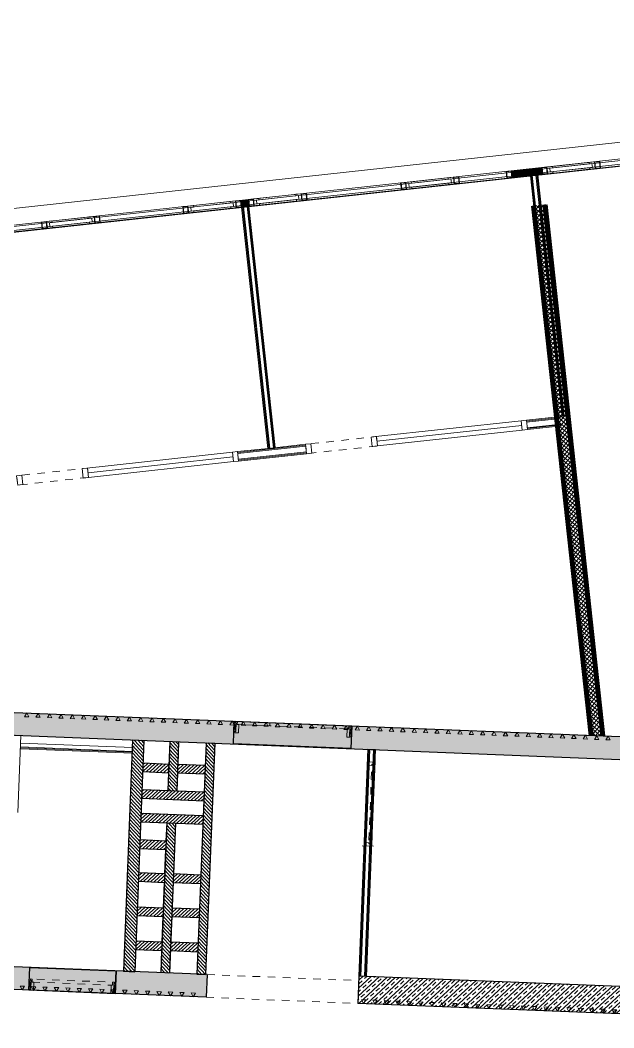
# Model space of a CAD drawing. Header units: metres. Extents: x 66528 to 66676, y 35171 to 35248.
# Drawn here: x 66607.97 to 66615.79, y 35234.44 to 35247.73 of the extents above; entities that cross this region are included whole.
import ezdxf

# ---------------------------------------------------------------- set-up
doc = ezdxf.new("R2010")
doc.units = ezdxf.units.M
doc.header["$LTSCALE"] = 0.00254
for name, pattern in [('Ohne Titel-22', [0.78736, 0.39368, -0.39368]), ('Ohne Titel-26', [0.629921, 0.314961, -0.314961]), ('Ohne Titel-4', [0.905512, 0.590551, -0.314961])]:
    doc.linetypes.add(name, pattern=pattern)
for name, color, linetype, lineweight in [('AUSBAU - Darstellungen - Fassade', 7, 'Continuous', 13), ('AUSBAU - Darstellungen - Trockenbau', 7, 'Continuous', 13), ('AUSBAU - Darstellungen - Wände - Mauerwerk', 7, 'Continuous', 25), ('AUSBAU - Objekte - Türen', 7, 'Continuous', 13), ('ROHBAU - Darstellungen - Decken', 150, 'Continuous', 25), ('ROHBAU - Darstellungen - Sichtbetonklassen', 7, 'Continuous', 5), ('ROHBAU - Darstellungen - Wände', 7, 'Continuous', 25), ('ROHBAU - Darstellungen - Wände - Mauerwerk', 7, 'Continuous', 25)]:
    doc.layers.add(name, color=color, linetype=linetype, lineweight=lineweight)
pattern_1 = [(-47.278454794, (0, 0), (-0.022995402262, -0.023357731938), [])]
pattern_2 = [(222.721545206, (0, 0), (-0.023357731938, 0.022995402262), [])]
pattern_3 = [(42.721545206, (0, 0), (0.023357731938, -0.022995402262), [])]
pattern_4 = [(42.720713887, (0, 0), (0.02335739829, -0.022995741163), [])]
pattern_5 = [(45, (0, 0), (0.0099219, -0.00881944), [])]
pattern_6 = [(-45, (0.035355, -0.035355), (-0.008897, -0.01094674), [])]

# ---------------------------------------------------------------- blocks, each defined once
blk = doc.blocks.new('Tür_100_CW50')
at = {"layer": 'AUSBAU - Objekte - Türen', "lineweight": 18}
for p, q in [((0.555, -0.125), (0.555, 0.025)), ((-0.57, -0.013), (-0.57, 0)), ((-0.57, -0.013), (-0.555, -0.013)), ((-0.57, -0.1), (-0.57, -0.088)), ((-0.57, -0.088), (-0.57, -0.1)), ((-0.555, -0.088), (-0.57, -0.088)), ((0.57, -0.013), (0.555, -0.013)), ((0.555, -0.088), (0.57, -0.088)), ((0.57, -0.013), (0.57, 0)), ((0.57, -0.1), (0.57, -0.088)), ((0.57, -0.088), (0.57, -0.1))]:
    blk.add_line(p, q, dxfattribs=at)
at = {"layer": 'AUSBAU - Objekte - Türen', "lineweight": 18, "flags": 128}
for points in [[(0.555, -0.1), (0.51, -0.1), (0.51, -0.04), (0.525, -0.04), (0.525, 0), (0.555, 0)], [(-0.555, -0.1), (-0.51, -0.1), (-0.51, -0.04), (-0.525, -0.04), (-0.525, 0), (-0.555, 0)]]:
    blk.add_lwpolyline(points, close=True, dxfattribs=at)
at = {"layer": 'AUSBAU - Objekte - Türen', "color": 255, "linetype": 'Continuous', "lineweight": 5, "flags": 128}
blk.add_lwpolyline([(-0.57, -0.088), (-0.555, -0.088), (-0.555, -0.013), (-0.57, -0.013), (-0.57, 0), (0.57, 0), (0.57, -0.013), (0.56, -0.013), (0.555, -0.013), (0.555, -0.088), (0.561, -0.088), (0.57, -0.088), (0.57, -0.1), (-0.57, -0.1)], close=True, dxfattribs=at)
at = {"layer": 'AUSBAU - Objekte - Türen', "color": 9, "linetype": 'Ohne Titel-26', "lineweight": 5, "flags": 128}
blk.add_lwpolyline([(0.475, -0.04), (-0.525, -0.04), (-0.525, -0.02), (-0.525, 0), (0.525, 0), (0.525, -0.04)], close=True, dxfattribs=at)
blk = doc.blocks.new('SB 4')
at = {"layer": 'ROHBAU - Darstellungen - Sichtbetonklassen', "color": 251, "linetype": 'Continuous', "lineweight": 5, "flags": 128}
for points in [[(-0.121, -0.05), (-0.15, 0), (-0.179, -0.05)], [(-0.029, -0.05), (0, 0), (0.029, -0.05)]]:
    blk.add_lwpolyline(points, close=True, dxfattribs=at)
blk = doc.blocks.new('Gruppe-182-1')
at = {"layer": 'ROHBAU - Darstellungen - Sichtbetonklassen', "color": 7, "rotation": 177.8550094128674}
for p in [(66596.426, 35235.398), (66596.576, 35235.392), (66596.877, 35235.38), (66597.177, 35235.368), (66597.478, 35235.356), (66597.778, 35235.344), (66598.079, 35235.332), (66598.379, 35235.32), (66598.68, 35235.308), (66598.98, 35235.296), (66599.281, 35235.284), (66599.581, 35235.272), (66599.882, 35235.26), (66600.182, 35235.248), (66600.483, 35235.236), (66600.783, 35235.224), (66601.084, 35235.213), (66601.384, 35235.201), (66601.685, 35235.189), (66601.985, 35235.177), (66602.286, 35235.165), (66602.586, 35235.153), (66602.887, 35235.141), (66603.187, 35235.129), (66603.488, 35235.117), (66603.788, 35235.105), (66604.089, 35235.093), (66604.389, 35235.081), (66604.69, 35235.069), (66604.99, 35235.057), (66605.291, 35235.045), (66605.591, 35235.033), (66605.892, 35235.021), (66605.892, 35235.021), (66606.192, 35235.009), (66606.493, 35234.997), (66606.793, 35234.985), (66607.094, 35234.973), (66607.394, 35234.961), (66607.695, 35234.949), (66607.995, 35234.937), (66608.296, 35234.925), (66608.596, 35234.913), (66608.897, 35234.902), (66609.197, 35234.89), (66609.498, 35234.878), (66609.799, 35234.866), (66610.099, 35234.854)]:
    blk.add_blockref('SB 4', p, dxfattribs=at)
blk = doc.blocks.new('Gruppe-183-1')
at = {"layer": 'ROHBAU - Darstellungen - Sichtbetonklassen', "color": 7, "rotation": 357.8550094128673}
for p in [(66608.207, 35238.584), (66608.508, 35238.572), (66608.808, 35238.56), (66609.109, 35238.548), (66609.409, 35238.536), (66609.71, 35238.524), (66610.01, 35238.512), (66610.311, 35238.5), (66610.611, 35238.488), (66610.912, 35238.476), (66611.212, 35238.464), (66611.513, 35238.452), (66611.813, 35238.44), (66612.114, 35238.428), (66612.114, 35238.428), (66612.414, 35238.416), (66612.715, 35238.404), (66613.015, 35238.392), (66613.316, 35238.38), (66613.616, 35238.368), (66613.917, 35238.357), (66614.217, 35238.345), (66614.518, 35238.333), (66614.818, 35238.321), (66615.119, 35238.309), (66615.419, 35238.297), (66615.72, 35238.285)]:
    blk.add_blockref('SB 4', p, dxfattribs=at)
blk = doc.blocks.new('Tür_STB_114cm_30cm')
at = {"layer": 'AUSBAU - Objekte - Türen', "lineweight": 25}
for p, q in [((-1.14, 0.15), (-1.14, -0.15)), ((0, 0.15), (0, -0.15)), ((0, 0.15), (0, -0.15))]:
    blk.add_line(p, q, dxfattribs=at)
at = {"layer": 'AUSBAU - Objekte - Türen', "color": 254, "lineweight": 5}
for p, q in [((-1.115, 0.135), (-1.14, 0.015)), ((-1.115, 0.015), (-1.14, 0.135)), ((-0.025, 0.135), (0, 0.015)), ((-0.025, 0.015), (0, 0.135))]:
    blk.add_line(p, q, dxfattribs=at)
at = {"layer": 'AUSBAU - Objekte - Türen', "color": 255, "linetype": 'Continuous', "lineweight": 25, "flags": 128}
blk.add_lwpolyline([(-1.14, 0.15), (-1.14, -0.15), (0, -0.15), (0, 0.15)], close=True, dxfattribs=at)
at = {"layer": 'AUSBAU - Objekte - Türen', "lineweight": 18, "flags": 128}
for points in [[(-1.115, 0.135), (-1.115, 0.015), (-1.14, 0.015), (-1.14, 0.135)], [(-1.125, 0.15), (-1.08, 0.15), (-1.08, 0.04), (-1.1, 0.04), (-1.1, 0), (-1.125, 0), (-1.125, 0.015), (-1.115, 0.015), (-1.115, 0.135), (-1.125, 0.135)], [(-0.015, 0.15), (-0.06, 0.15), (-0.06, 0.04), (-0.04, 0.04), (-0.04, 0), (-0.015, 0), (-0.015, 0.015), (-0.025, 0.015), (-0.025, 0.135), (-0.015, 0.135)], [(-0.025, 0.135), (-0.025, 0.015), (0, 0.015), (0, 0.135)]]:
    blk.add_lwpolyline(points, close=True, dxfattribs=at)
at = {"layer": 'AUSBAU - Objekte - Türen', "color": 9, "linetype": 'Ohne Titel-26', "lineweight": 5, "flags": 128}
blk.add_lwpolyline([(-1.1, 0.04), (-0.04, 0.04), (-0.04, 0), (-1.1, 0)], close=True, dxfattribs=at)
blk = doc.blocks.new('Tür_STB_155cm_30cm_ST-OL')
at = {"layer": 'AUSBAU - Objekte - Türen', "lineweight": 25}
for p, q in [((-0.775, 0.15), (-0.775, -0.15)), ((0.775, -0.15), (0.775, 0.15))]:
    blk.add_line(p, q, dxfattribs=at)
at = {"layer": 'AUSBAU - Objekte - Türen', "color": 254, "lineweight": 5}
for p, q in [((-0.75, 0.015), (-0.775, 0.135)), ((-0.75, 0.135), (-0.775, 0.015)), ((0.75, 0.015), (0.775, 0.135)), ((0.75, 0.135), (0.775, 0.015))]:
    blk.add_line(p, q, dxfattribs=at)
at = {"layer": 'AUSBAU - Objekte - Türen', "color": 255, "linetype": 'Continuous', "lineweight": 25, "flags": 128}
blk.add_lwpolyline([(0.775, -0.15), (0.775, 0.15), (-0.775, 0.15), (-0.775, -0.15)], close=True, dxfattribs=at)
at = {"layer": 'AUSBAU - Objekte - Türen', "lineweight": 18, "flags": 128}
for points in [[(-0.75, 0.015), (-0.75, 0.135), (-0.775, 0.135), (-0.775, 0.015)], [(-0.76, 0), (-0.715, 0), (-0.715, 0.11), (-0.735, 0.11), (-0.735, 0.15), (-0.76, 0.15), (-0.76, 0.135), (-0.75, 0.135), (-0.75, 0.015), (-0.76, 0.015)], [(0.76, 0), (0.715, 0), (0.715, 0.11), (0.735, 0.11), (0.735, 0.15), (0.76, 0.15), (0.76, 0.135), (0.75, 0.135), (0.75, 0.015), (0.76, 0.015)], [(0.75, 0.015), (0.75, 0.135), (0.775, 0.135), (0.775, 0.015)]]:
    blk.add_lwpolyline(points, close=True, dxfattribs=at)
at = {"layer": 'AUSBAU - Objekte - Türen', "color": 9, "linetype": 'Ohne Titel-26', "lineweight": 5, "flags": 128}
blk.add_lwpolyline([(-0.735, 0.15), (0.305, 0.15), (0.305, 0.11), (-0.735, 0.11)], close=True, dxfattribs=at)
at = {"layer": 'AUSBAU - Objekte - Türen', "flags": 128}
blk.add_lwpolyline([(0.735, 0.15), (0.735, 0.11), (0.305, 0.11), (0.305, 0.15)], close=True, dxfattribs=at)
blk = doc.blocks.new('Symbol-81')
at = {"layer": 'AUSBAU - Darstellungen - Fassade', "linetype": 'Continuous', "flags": 128}
for points in [[(0, 0), (0.07, 0), (0.07, -0.09), (0, -0.09)], [(0.005, -0.005), (0.065, -0.005), (0.065, -0.085), (0.005, -0.085)]]:
    blk.add_lwpolyline(points, close=True, dxfattribs=at)
blk = doc.blocks.new('Wandanschluß_CW50_gerade (2D)')
at = {"layer": 'AUSBAU - Darstellungen - Fassade', "linetype": 'Continuous', "lineweight": 5}
h = blk.add_hatch(dxfattribs=at)
h.set_pattern_fill('DÄMMUNG GRAU-2', color=8, style=0, pattern_type=2)
h.set_pattern_definition(pattern_5)
h.paths.add_polyline_path([(-0.05, 0.005), (-0.05, 0.085), (0.05, 0.085), (0.05, 0.005)])
h = blk.add_hatch(dxfattribs=at)
h.set_pattern_fill('DÄMMUNG GRAU-2-1', color=251, style=0, pattern_type=2)
h.set_pattern_definition(pattern_6)
h.paths.add_polyline_path([(-0.05, 0.005), (-0.05, 0.085), (0.05, 0.085), (0.05, 0.005)])
at = {"layer": 'AUSBAU - Darstellungen - Fassade'}
for p, q in [((-0.05, 0.085), (0.05, 0.085)), ((-0.05, 0.005), (-0.05, 0.085)), ((-0.05, 0.005), (0.05, 0.005)), ((0.05, 0.005), (0.05, 0.085))]:
    blk.add_line(p, q, dxfattribs=at)
at = {"layer": 'AUSBAU - Darstellungen - Fassade', "flags": 128}
for points in [[(-0.05, 0.09), (0.05, 0.09), (0.05, 0.085), (-0.05, 0.085)], [(-0.05, 0.005), (0.05, 0.005), (0.05, 0), (-0.05, 0)]]:
    blk.add_lwpolyline(points, close=True, dxfattribs=at)
at = {"layer": 'AUSBAU - Darstellungen - Fassade', "color": 7}
for p in [(-0.12, 0.09), (0.05, 0.09)]:
    blk.add_blockref('Symbol-81', p, dxfattribs=at)
blk = doc.blocks.new('Wandanschluß_40 (2D)')
at = {"layer": 'AUSBAU - Darstellungen - Fassade', "linetype": 'Continuous', "lineweight": 5}
h = blk.add_hatch(dxfattribs=at)
h.set_pattern_fill('DÄMMUNG GRAU-2', color=8, style=0, pattern_type=2)
h.set_pattern_definition(pattern_5)
h.paths.add_polyline_path([(-0.2, 0.085), (-0.2, 0.005), (0.2, 0.005), (0.2, 0.085)])
h = blk.add_hatch(dxfattribs=at)
h.set_pattern_fill('DÄMMUNG GRAU-2-1', color=251, style=0, pattern_type=2)
h.set_pattern_definition(pattern_6)
h.paths.add_polyline_path([(-0.2, 0.085), (-0.2, 0.005), (0.2, 0.005), (0.2, 0.085)])
at = {"layer": 'AUSBAU - Darstellungen - Fassade'}
for p, q in [((-0.2, 0.09), (0.2, 0.09)), ((-0.2, 0), (-0.2, 0.09)), ((-0.2, 0), (0.2, 0)), ((0.2, 0), (0.2, 0.09))]:
    blk.add_line(p, q, dxfattribs=at)
at = {"layer": 'AUSBAU - Darstellungen - Fassade', "color": 178, "linetype": 'Continuous', "lineweight": 5}
for p, q in [((-0.2, 0.085), (0.2, 0.085)), ((-0.2, 0.085), (0.2, 0.085)), ((-0.2, 0.005), (0.2, 0.005)), ((-0.2, 0.005), (0.2, 0.005))]:
    blk.add_line(p, q, dxfattribs=at)
at = {"layer": 'AUSBAU - Darstellungen - Fassade', "linetype": 'Continuous', "flags": 128}
for points in [[(-0.27, 0.09), (-0.2, 0.09), (-0.2, 0), (-0.27, 0)], [(-0.265, 0.085), (-0.205, 0.085), (-0.205, 0.005), (-0.265, 0.005)], [(0.2, 0.09), (0.27, 0.09), (0.27, 0), (0.2, 0)], [(0.205, 0.085), (0.265, 0.085), (0.265, 0.005), (0.205, 0.005)]]:
    blk.add_lwpolyline(points, close=True, dxfattribs=at)
blk = doc.blocks.new('Gruppe-302-1')
at = {"layer": 'ROHBAU - Darstellungen - Sichtbetonklassen', "color": 7, "rotation": 177.8550094128674}
for p in [(66612.495, 35234.758), (66612.796, 35234.746), (66613.096, 35234.734), (66613.397, 35234.722), (66613.697, 35234.71), (66613.998, 35234.698), (66614.299, 35234.687), (66614.599, 35234.675), (66614.9, 35234.663), (66615.2, 35234.651), (66615.501, 35234.639), (66615.801, 35234.627), (66616.102, 35234.615), (66616.402, 35234.603), (66616.703, 35234.591), (66617.003, 35234.579), (66617.304, 35234.567), (66618.956, 35234.502), (66619.107, 35234.495), (66619.407, 35234.483), (66619.708, 35234.471), (66620.008, 35234.459), (66620.309, 35234.447)]:
    blk.add_blockref('SB 4', p, dxfattribs=at)
blk = doc.blocks.new('BTN_fenster_hoch_OG4_gr_mot')
at = {"layer": 'AUSBAU - Darstellungen - Fassade'}
for p, q in [((-0.7, 0.4), (-0.07, 0.4)), ((-0.7, 0.31), (-0.07, 0.31))]:
    blk.add_line(p, q, dxfattribs=at)
at = {"layer": 'AUSBAU - Darstellungen - Fassade', "flags": 128}
for points in [[(-0.7, 0.4), (-0.07, 0.4), (-0.07, 0.31), (-0.7, 0.31)], [(-0.63, 0.38), (-0.63, 0.4), (-0.7, 0.4), (-0.7, 0.31), (-0.63, 0.31), (-0.63, 0.33), (-0.665, 0.33), (-0.665, 0.38)], [(-0.14, 0.38), (-0.14, 0.4), (-0.07, 0.4), (-0.07, 0.31), (-0.14, 0.31), (-0.14, 0.33), (-0.105, 0.33), (-0.105, 0.38)], [(-0.665, 0.38), (-0.105, 0.38), (-0.105, 0.33), (-0.665, 0.33)]]:
    blk.add_lwpolyline(points, close=True, dxfattribs=at)
at = {"layer": 'AUSBAU - Darstellungen - Fassade', "color": 7, "rotation": 359.9999999965611}
for p in [(-0.77, 0.4), (-0.07, 0.4)]:
    blk.add_blockref('Symbol-81', p, dxfattribs=at)
blk = doc.blocks.new('BTN_fenster_hoch_OG4_gr')
at = {"layer": 'AUSBAU - Darstellungen - Fassade'}
for p, q in [((-0.7, 0.4), (-0.07, 0.4)), ((-0.7, 0.31), (-0.07, 0.31))]:
    blk.add_line(p, q, dxfattribs=at)
at = {"layer": 'AUSBAU - Darstellungen - Fassade', "flags": 128}
for points in [[(-0.7, 0.4), (-0.07, 0.4), (-0.07, 0.31), (-0.7, 0.31)], [(-0.63, 0.38), (-0.63, 0.4), (-0.7, 0.4), (-0.7, 0.31), (-0.63, 0.31), (-0.63, 0.33), (-0.665, 0.33), (-0.665, 0.38)], [(-0.14, 0.38), (-0.14, 0.4), (-0.07, 0.4), (-0.07, 0.31), (-0.14, 0.31), (-0.14, 0.33), (-0.105, 0.33), (-0.105, 0.38)], [(-0.665, 0.38), (-0.105, 0.38), (-0.105, 0.33), (-0.665, 0.33)]]:
    blk.add_lwpolyline(points, close=True, dxfattribs=at)
at = {"layer": 'AUSBAU - Darstellungen - Fassade', "color": 7, "rotation": 359.9999999965611}
for p in [(-0.77, 0.4), (-0.07, 0.4)]:
    blk.add_blockref('Symbol-81', p, dxfattribs=at)

msp = doc.modelspace()

# ---------------------------------------------------------------- hatches: boundary and pattern name
at = {"layer": 'AUSBAU - Darstellungen - Trockenbau', "linetype": 'Continuous', "lineweight": 5}
h = msp.add_hatch(dxfattribs=at)
h.set_pattern_fill('MF_IN WAND', color=253, angle=-83.7793, style=0, pattern_type=2)
h.set_pattern_definition([(-38.7793, (-41832.054604, 62428.023864), (-0.025052888352, -0.031182571819), []), (-128.7793, (-41832.187176, 62427.858856), (-0.031305108534, 0.024899601999), [])])
h.paths.add_polyline_path([(66614.859, 35245.291), (66614.759, 35245.28), (66615.521, 35238.293), (66615.622, 35238.289)])
at = {"layer": 'ROHBAU - Darstellungen - Wände', "linetype": 'Continuous', "lineweight": 5}
h = msp.add_hatch(dxfattribs=at)
h.set_pattern_fill('STAHLBETON 1_5MM', angle=-2.2793, style=0, pattern_type=2)
h.set_pattern_definition([(42.72072459, (0, 0), (0.05088190898, -0.05510019363), []), (42.72072459, (0.02714, -0.02939), (0.05088190898, -0.05510019363), [0.06, -0.04])])
h.paths.add_polyline_path([(66589.056, 35239.046), (66589.068, 35239.346), (66624.094, 35237.951), (66623.393, 35237.679)])
h = msp.add_hatch(dxfattribs=at)
h.set_pattern_fill('STAHLBETON 1_5MM', angle=177.7207, style=0, pattern_type=2)
h.set_pattern_definition([(222.72072459, (0, 0), (-0.05088190898, 0.05510019363), []), (222.72072459, (-0.02714, 0.02939), (-0.05088190898, 0.05510019363), [0.06, -0.04])])
h.paths.add_polyline_path([(66610.433, 35235.141), (66610.421, 35234.841), (66596.282, 35235.404), (66596.294, 35235.703)])
h = msp.add_hatch(dxfattribs=at)
h.set_pattern_fill('STAHLBETON 1_5MM', angle=177.7207, style=0, pattern_type=2)
h.set_pattern_definition([(222.72072459, (0, 0), (-0.050881908986, 0.05510019363), []), (222.72072459, (-0.02714, 0.02939), (-0.050881908986, 0.05510019363), [0.06, -0.04])])
h.paths.add_polyline_path([(66620.486, 35234.801), (66620.546, 35234.438), (66612.42, 35234.761), (66612.434, 35235.121)])
at = {"layer": 'ROHBAU - Darstellungen - Wände - Mauerwerk', "linetype": 'Continuous', "lineweight": 5}
h = msp.add_hatch(dxfattribs=at)
h.set_pattern_fill('KALKSANDSTEIN 1MM', angle=-92.2793, style=0, pattern_type=2)
h.set_pattern_definition([(-47.279275415, (0, 0), (-0.022995736801, -0.023357402583), [])])
h.paths.add_polyline_path([(66609.451, 35238.234), (66609.601, 35238.228), (66609.479, 35235.178), (66609.329, 35235.184)])
h = msp.add_hatch(dxfattribs=at)
h.set_pattern_fill('KALKSANDSTEIN 1MM', angle=-92.2793, style=0, pattern_type=2)
h.set_pattern_definition([(-47.279275415, (0, 0), (-0.022995736801, -0.023357402583), [])])
h.paths.add_polyline_path([(66609.601, 35238.228), (66609.451, 35238.234), (66609.329, 35235.184), (66609.479, 35235.178)])
h = msp.add_hatch(dxfattribs=at)
h.set_pattern_fill('KALKSANDSTEIN 1MM', angle=-92.2793, style=0, pattern_type=2)
h.set_pattern_definition([(-47.279286114, (0, 0), (-0.022995741163, -0.023357398289), [])])
h.paths.add_polyline_path([(66609.943, 35238.214), (66610.058, 35238.21), (66610.032, 35237.563), (66609.917, 35237.567)])
h = msp.add_hatch(dxfattribs=at)
h.set_pattern_fill('KALKSANDSTEIN 1MM', angle=-92.2793, style=0, pattern_type=2)
h.set_pattern_definition([(-47.279286115, (0, 0), (-0.022995741163, -0.023357398289), [])])
h.paths.add_polyline_path([(66610.058, 35238.21), (66609.943, 35238.214), (66609.917, 35237.567), (66610.032, 35237.563)])
h = msp.add_hatch(dxfattribs=at)
h.set_pattern_fill('KALKSANDSTEIN 1MM', angle=-92.2793, style=0, pattern_type=2)
h.set_pattern_definition([(-47.279275415, (0, 0), (-0.022995736801, -0.023357402583), [])])
h.paths.add_polyline_path([(66610.42, 35238.195), (66610.535, 35238.191), (66610.413, 35235.141), (66610.298, 35235.146)])
h = msp.add_hatch(dxfattribs=at)
h.set_pattern_fill('KALKSANDSTEIN 1MM', angle=-92.2793, style=0, pattern_type=2)
h.set_pattern_definition([(-47.279275415, (0, 0), (-0.022995736801, -0.023357402583), [])])
h.paths.add_polyline_path([(66610.535, 35238.191), (66610.42, 35238.195), (66610.298, 35235.146), (66610.413, 35235.141)])
h = msp.add_hatch(dxfattribs=at)
h.set_pattern_fill('KALKSANDSTEIN 1MM', angle=-2.2793, style=0, pattern_type=2)
h.set_pattern_definition(pattern_4)
h.paths.add_polyline_path([(66609.585, 35237.816), (66609.589, 35237.931), (66609.931, 35237.917), (66609.926, 35237.802)])
h = msp.add_hatch(dxfattribs=at)
h.set_pattern_fill('KALKSANDSTEIN 1MM', angle=-2.2793, style=0, pattern_type=2)
h.set_pattern_definition(pattern_4)
h.paths.add_polyline_path([(66609.589, 35237.931), (66609.585, 35237.816), (66609.926, 35237.802), (66609.931, 35237.917)])
h = msp.add_hatch(dxfattribs=at)
h.set_pattern_fill('KALKSANDSTEIN 1MM', angle=177.7207, style=0, pattern_type=2)
h.set_pattern_definition([(222.720713884, (0, 0), (-0.023357398288, 0.022995741164), [])])
h.paths.add_polyline_path([(66610.405, 35237.898), (66610.401, 35237.783), (66610.041, 35237.797), (66610.046, 35237.912)])
h = msp.add_hatch(dxfattribs=at)
h.set_pattern_fill('KALKSANDSTEIN 1MM', angle=177.7207, style=0, pattern_type=2)
h.set_pattern_definition([(222.720713884, (0, 0), (-0.023357398288, 0.022995741164), [])])
h.paths.add_polyline_path([(66610.401, 35237.783), (66610.405, 35237.898), (66610.046, 35237.912), (66610.041, 35237.797)])
h = msp.add_hatch(dxfattribs=at)
h.set_pattern_fill('KALKSANDSTEIN 1MM', angle=-2.2788, style=0, pattern_type=2)
h.set_pattern_definition([(42.72121223, (0, 0), (0.023357598299, -0.022995538006), [])])
h.paths.add_polyline_path([(66609.57, 35237.466), (66609.575, 35237.581), (66610.394, 35237.548), (66610.39, 35237.433)])
h = msp.add_hatch(dxfattribs=at)
h.set_pattern_fill('KALKSANDSTEIN 1MM', angle=-2.2788, style=0, pattern_type=2)
h.set_pattern_definition([(42.72121223, (0, 0), (0.023357598299, -0.022995538006), [])])
h.paths.add_polyline_path([(66609.575, 35237.581), (66609.57, 35237.466), (66610.39, 35237.433), (66610.394, 35237.548)])
h = msp.add_hatch(dxfattribs=at)
h.set_pattern_fill('KALKSANDSTEIN 1MM', angle=-2.2788, style=0, pattern_type=2)
h.set_pattern_definition([(42.721163057, (0, 0), (0.023357578564, -0.022995558052), [])])
h.paths.add_polyline_path([(66609.558, 35237.154), (66609.563, 35237.269), (66610.383, 35237.236), (66610.379, 35237.122)])
h = msp.add_hatch(dxfattribs=at)
h.set_pattern_fill('KALKSANDSTEIN 1MM', angle=-2.2788, style=0, pattern_type=2)
h.set_pattern_definition([(42.721163057, (0, 0), (0.023357578564, -0.022995558052), [])])
h.paths.add_polyline_path([(66609.563, 35237.269), (66609.558, 35237.154), (66610.379, 35237.122), (66610.383, 35237.236)])
h = msp.add_hatch(dxfattribs=at)
h.set_pattern_fill('KALKSANDSTEIN 1MM', angle=-92.2785, style=0, pattern_type=2)
h.set_pattern_definition(pattern_1)
h.paths.add_polyline_path([(66609.9, 35237.141), (66610.015, 35237.136), (66609.936, 35235.16), (66609.821, 35235.165)])
h = msp.add_hatch(dxfattribs=at)
h.set_pattern_fill('KALKSANDSTEIN 1MM', angle=-92.2785, style=0, pattern_type=2)
h.set_pattern_definition(pattern_1)
h.paths.add_polyline_path([(66610.015, 35237.136), (66609.9, 35237.141), (66609.821, 35235.165), (66609.936, 35235.16)])
h = msp.add_hatch(dxfattribs=at)
h.set_pattern_fill('KALKSANDSTEIN 1MM', angle=-2.2785, style=0, pattern_type=2)
h.set_pattern_definition([(42.721545207, (0, 0), (0.023357731938, -0.022995402262), [])])
h.paths.add_polyline_path([(66609.544, 35236.805), (66609.548, 35236.92), (66609.891, 35236.906), (66609.886, 35236.791)])
h = msp.add_hatch(dxfattribs=at)
h.set_pattern_fill('KALKSANDSTEIN 1MM', angle=-2.2785, style=0, pattern_type=2)
h.set_pattern_definition([(42.721545207, (0, 0), (0.023357731938, -0.022995402262), [])])
h.paths.add_polyline_path([(66609.548, 35236.92), (66609.544, 35236.805), (66609.886, 35236.791), (66609.891, 35236.906)])
h = msp.add_hatch(dxfattribs=at)
h.set_pattern_fill('KALKSANDSTEIN 1MM', angle=-2.2785, style=0, pattern_type=2)
h.set_pattern_definition([(42.721545205, (0, 0), (0.023357731938, -0.022995402262), [])])
h.paths.add_polyline_path([(66609.527, 35236.37), (66609.531, 35236.485), (66609.873, 35236.471), (66609.869, 35236.356)])
h = msp.add_hatch(dxfattribs=at)
h.set_pattern_fill('KALKSANDSTEIN 1MM', angle=-2.2785, style=0, pattern_type=2)
h.set_pattern_definition([(42.721545205, (0, 0), (0.023357731938, -0.022995402262), [])])
h.paths.add_polyline_path([(66609.531, 35236.485), (66609.527, 35236.37), (66609.869, 35236.356), (66609.873, 35236.471)])
h = msp.add_hatch(dxfattribs=at)
h.set_pattern_fill('KALKSANDSTEIN 1MM', angle=177.7216, style=0, pattern_type=2)
h.set_pattern_definition([(222.72156979, (0, 0), (-0.023357741805, 0.022995392239), [])])
h.paths.add_polyline_path([(66610.351, 35236.452), (66610.347, 35236.337), (66609.984, 35236.352), (66609.988, 35236.467)])
h = msp.add_hatch(dxfattribs=at)
h.set_pattern_fill('KALKSANDSTEIN 1MM', angle=177.7216, style=0, pattern_type=2)
h.set_pattern_definition([(222.72156979, (0, 0), (-0.023357741805, 0.02299539224), [])])
h.paths.add_polyline_path([(66610.347, 35236.337), (66610.351, 35236.452), (66609.988, 35236.467), (66609.984, 35236.352)])
h = msp.add_hatch(dxfattribs=at)
h.set_pattern_fill('KALKSANDSTEIN 1MM', angle=-2.2785, style=0, pattern_type=2)
h.set_pattern_definition([(42.721545206, (0, 0), (0.023357731938, -0.022995402262), [])])
h.paths.add_polyline_path([(66609.509, 35235.92), (66609.513, 35236.035), (66609.855, 35236.022), (66609.851, 35235.907)])
h = msp.add_hatch(dxfattribs=at)
h.set_pattern_fill('KALKSANDSTEIN 1MM', angle=-2.2785, style=0, pattern_type=2)
h.set_pattern_definition([(42.721545206, (0, 0), (0.023357731938, -0.022995402262), [])])
h.paths.add_polyline_path([(66609.513, 35236.035), (66609.509, 35235.92), (66609.851, 35235.907), (66609.855, 35236.022)])
h = msp.add_hatch(dxfattribs=at)
h.set_pattern_fill('KALKSANDSTEIN 1MM', angle=177.7215, style=0, pattern_type=2)
h.set_pattern_definition(pattern_2)
h.paths.add_polyline_path([(66610.333, 35236.003), (66610.328, 35235.888), (66609.966, 35235.902), (66609.97, 35236.017)])
h = msp.add_hatch(dxfattribs=at)
h.set_pattern_fill('KALKSANDSTEIN 1MM', angle=177.7215, style=0, pattern_type=2)
h.set_pattern_definition(pattern_2)
h.paths.add_polyline_path([(66610.328, 35235.888), (66610.333, 35236.003), (66609.97, 35236.017), (66609.966, 35235.902)])
h = msp.add_hatch(dxfattribs=at)
h.set_pattern_fill('KALKSANDSTEIN 1MM', angle=-2.2785, style=0, pattern_type=2)
h.set_pattern_definition(pattern_3)
h.paths.add_polyline_path([(66609.491, 35235.471), (66609.495, 35235.586), (66609.838, 35235.572), (66609.833, 35235.457)])
h = msp.add_hatch(dxfattribs=at)
h.set_pattern_fill('KALKSANDSTEIN 1MM', angle=-2.2785, style=0, pattern_type=2)
h.set_pattern_definition(pattern_3)
h.paths.add_polyline_path([(66609.495, 35235.586), (66609.491, 35235.471), (66609.833, 35235.457), (66609.838, 35235.572)])
h = msp.add_hatch(dxfattribs=at)
h.set_pattern_fill('KALKSANDSTEIN 1MM', angle=177.7216, style=0, pattern_type=2)
h.set_pattern_definition([(222.72156979, (0, 0), (-0.023357741805, 0.022995392239), [])])
h.paths.add_polyline_path([(66610.315, 35235.553), (66610.31, 35235.438), (66609.948, 35235.453), (66609.952, 35235.568)])
h = msp.add_hatch(dxfattribs=at)
h.set_pattern_fill('KALKSANDSTEIN 1MM', angle=177.7216, style=0, pattern_type=2)
h.set_pattern_definition([(222.72156979, (0, 0), (-0.023357741805, 0.02299539224), [])])
h.paths.add_polyline_path([(66610.31, 35235.438), (66610.315, 35235.553), (66609.952, 35235.568), (66609.948, 35235.453)])

# ---------------------------------------------------------------- linework, layer by layer
at = {"layer": 'AUSBAU - Darstellungen - Fassade', "linetype": 'Continuous'}
for p, q in [((66624.379, 35247.043), (66589.025, 35243.189)), ((66624.403, 35246.824), (66589.049, 35242.97))]:
    msp.add_line(p, q, dxfattribs=at)
at = {"layer": 'AUSBAU - Darstellungen - Fassade'}
for p, q in [((66624.403, 35246.824), (66576.189, 35241.569)), ((66624.392, 35246.803), (66589.354, 35242.984)), ((66624.411, 35246.754), (66589.358, 35242.934)), ((66624.413, 35246.735), (66589.36, 35242.914))]:
    msp.add_line(p, q, dxfattribs=at)
at = {"layer": 'AUSBAU - Darstellungen - Trockenbau', "color": 5, "linetype": 'Continuous', "lineweight": 100}
for p, q in [((66614.722, 35245.276), (66615.483, 35238.294)), ((66614.896, 35245.295), (66615.66, 35238.287))]:
    msp.add_line(p, q, dxfattribs=at)
at = {"layer": 'AUSBAU - Darstellungen - Trockenbau', "color": 5, "linetype": 'Continuous', "lineweight": 13}
for p, q in [((66614.722, 35245.276), (66615.483, 35238.294)), ((66614.747, 35245.279), (66615.508, 35238.293)), ((66614.747, 35245.279), (66615.508, 35238.293)), ((66614.883, 35245.294), (66615.647, 35238.288)), ((66614.883, 35245.294), (66615.647, 35238.288)), ((66614.896, 35245.295), (66615.66, 35238.287)), ((66615.483, 35238.294), (66615.66, 35238.287))]:
    msp.add_line(p, q, dxfattribs=at)
at = {"layer": 'AUSBAU - Darstellungen - Trockenbau', "color": 5, "linetype": 'Continuous', "lineweight": 5}
for p, q in [((66614.734, 35245.277), (66615.496, 35238.294)), ((66614.734, 35245.277), (66615.496, 35238.294)), ((66614.759, 35245.28), (66615.521, 35238.293)), ((66614.759, 35245.28), (66615.521, 35238.293)), ((66614.859, 35245.291), (66615.622, 35238.289)), ((66614.859, 35245.291), (66615.622, 35238.289)), ((66614.871, 35245.292), (66615.634, 35238.288)), ((66614.871, 35245.292), (66615.634, 35238.288))]:
    msp.add_line(p, q, dxfattribs=at)
at = {"layer": 'AUSBAU - Darstellungen - Trockenbau', "color": 7, "linetype": 'Continuous', "lineweight": 13}
for p, q in [((66607.904, 35238.296), (66607.979, 35238.293)), ((66607.979, 35238.293), (66607.938, 35237.277)), ((66607.975, 35238.193), (66607.972, 35238.118)), ((66609.452, 35238.134), (66607.975, 35238.193)), ((66609.449, 35238.059), (66607.972, 35238.118)), ((66609.452, 35238.134), (66609.449, 35238.059)), ((66612.553, 35238.111), (66612.434, 35235.121)), ((66612.653, 35238.107), (66612.534, 35235.117)), ((66612.553, 35238.111), (66612.653, 35238.107)), ((66612.434, 35235.121), (66612.534, 35235.117))]:
    msp.add_line(p, q, dxfattribs=at)
at = {"layer": 'AUSBAU - Darstellungen - Trockenbau', "color": 7, "linetype": 'Continuous', "lineweight": 5}
for p, q in [((66609.449, 35238.071), (66607.972, 35238.13)), ((66609.449, 35238.071), (66607.972, 35238.13)), ((66609.45, 35238.084), (66607.973, 35238.143)), ((66609.45, 35238.084), (66607.973, 35238.143)), ((66612.566, 35238.11), (66612.447, 35235.121)), ((66612.566, 35238.11), (66612.447, 35235.121)), ((66612.578, 35238.11), (66612.459, 35235.12)), ((66612.578, 35238.11), (66612.459, 35235.12)), ((66612.628, 35238.108), (66612.509, 35235.118)), ((66612.628, 35238.108), (66612.509, 35235.118)), ((66612.641, 35238.107), (66612.522, 35235.118)), ((66612.641, 35238.107), (66612.522, 35235.118))]:
    msp.add_line(p, q, dxfattribs=at)
at = {"layer": 'AUSBAU - Darstellungen - Wände - Mauerwerk', "color": 7, "linetype": 'Continuous', "lineweight": 13}
for p, q in [((66614.694, 35245.675), (66614.793, 35245.686)), ((66614.694, 35245.675), (66615.04, 35242.494)), ((66614.793, 35245.686), (66615.14, 35242.505)), ((66610.886, 35245.26), (66610.985, 35245.271)), ((66610.985, 35245.271), (66610.886, 35245.26)), ((66610.886, 35245.26), (66611.233, 35242.079)), ((66611.233, 35242.079), (66610.886, 35245.26)), ((66610.985, 35245.271), (66611.332, 35242.09)), ((66611.332, 35242.09), (66610.985, 35245.271)), ((66614.643, 35242.451), (66615.09, 35242.499)), ((66614.656, 35242.326), (66614.643, 35242.451)), ((66614.656, 35242.326), (66615.104, 35242.375)), ((66610.835, 35242.036), (66611.283, 35242.084)), ((66611.283, 35242.084), (66611.73, 35242.133)), ((66611.743, 35242.009), (66611.73, 35242.133)), ((66610.849, 35241.911), (66610.835, 35242.036)), ((66610.849, 35241.911), (66611.296, 35241.96)), ((66611.296, 35241.96), (66611.743, 35242.009))]:
    msp.add_line(p, q, dxfattribs=at)
at = {"layer": 'AUSBAU - Darstellungen - Wände - Mauerwerk', "color": 7, "linetype": 'Continuous', "lineweight": 5}
for p, q in [((66614.706, 35245.677), (66615.053, 35242.495)), ((66614.706, 35245.677), (66615.053, 35242.495)), ((66614.718, 35245.678), (66615.065, 35242.497)), ((66614.718, 35245.678), (66615.065, 35242.497)), ((66614.768, 35245.683), (66615.115, 35242.502)), ((66614.768, 35245.683), (66615.115, 35242.502)), ((66614.78, 35245.685), (66615.127, 35242.503)), ((66614.78, 35245.685), (66615.127, 35242.503)), ((66610.898, 35245.262), (66611.245, 35242.08)), ((66610.898, 35245.262), (66611.245, 35242.08)), ((66611.245, 35242.08), (66610.898, 35245.262)), ((66611.245, 35242.08), (66610.898, 35245.262)), ((66610.911, 35245.263), (66611.258, 35242.082)), ((66610.911, 35245.263), (66611.258, 35242.082)), ((66611.258, 35242.082), (66610.911, 35245.263)), ((66611.258, 35242.082), (66610.911, 35245.263)), ((66610.961, 35245.268), (66611.307, 35242.087)), ((66610.961, 35245.268), (66611.307, 35242.087)), ((66611.307, 35242.087), (66610.961, 35245.268)), ((66611.307, 35242.087), (66610.961, 35245.268)), ((66610.973, 35245.27), (66611.32, 35242.088)), ((66610.973, 35245.27), (66611.32, 35242.088)), ((66611.32, 35242.088), (66610.973, 35245.27)), ((66611.32, 35242.088), (66610.973, 35245.27)), ((66614.644, 35242.438), (66615.091, 35242.487)), ((66614.644, 35242.438), (66615.091, 35242.487)), ((66614.645, 35242.426), (66615.093, 35242.475)), ((66614.645, 35242.426), (66615.093, 35242.475)), ((66614.653, 35242.351), (66615.101, 35242.4)), ((66614.653, 35242.351), (66615.101, 35242.4)), ((66614.655, 35242.339), (66615.102, 35242.388)), ((66614.655, 35242.339), (66615.102, 35242.388)), ((66610.837, 35242.023), (66611.284, 35242.072)), ((66610.837, 35242.023), (66611.284, 35242.072)), ((66610.838, 35242.011), (66611.285, 35242.06)), ((66610.838, 35242.011), (66611.285, 35242.06)), ((66611.284, 35242.072), (66611.731, 35242.121)), ((66611.284, 35242.072), (66611.731, 35242.121)), ((66611.285, 35242.06), (66611.733, 35242.108)), ((66611.285, 35242.06), (66611.733, 35242.108)), ((66610.846, 35241.936), (66611.293, 35241.985)), ((66610.846, 35241.936), (66611.293, 35241.985)), ((66610.847, 35241.924), (66611.295, 35241.973)), ((66610.847, 35241.924), (66611.295, 35241.973)), ((66611.293, 35241.985), (66611.741, 35242.034)), ((66611.293, 35241.985), (66611.741, 35242.034)), ((66611.295, 35241.973), (66611.742, 35242.021)), ((66611.295, 35241.973), (66611.742, 35242.021))]:
    msp.add_line(p, q, dxfattribs=at)
at = {"layer": 'AUSBAU - Objekte - Türen', "linetype": 'Continuous'}
for p, q in [((66614.573, 35242.443), (66612.615, 35242.23)), ((66614.58, 35242.381), (66612.671, 35242.173)), ((66614.587, 35242.319), (66612.678, 35242.111)), ((66610.766, 35242.028), (66608.807, 35241.815)), ((66610.772, 35241.966), (66608.864, 35241.758)), ((66610.779, 35241.904), (66608.87, 35241.696))]:
    msp.add_line(p, q, dxfattribs=at)
at = {"layer": 'AUSBAU - Objekte - Türen', "flags": 128}
for points in [[(66614.587, 35242.319), (66614.573, 35242.443), (66614.643, 35242.451), (66614.656, 35242.326)], [(66612.678, 35242.111), (66612.664, 35242.235), (66612.595, 35242.227), (66612.608, 35242.103)], [(66611.813, 35242.017), (66611.799, 35242.141), (66611.73, 35242.133), (66611.743, 35242.009)], [(66610.779, 35241.904), (66610.766, 35242.028), (66610.835, 35242.036), (66610.849, 35241.911)], [(66608.87, 35241.696), (66608.857, 35241.82), (66608.787, 35241.812), (66608.801, 35241.688)], [(66608.006, 35241.601), (66607.992, 35241.726), (66607.922, 35241.718), (66607.936, 35241.594)]]:
    msp.add_lwpolyline(points, close=True, dxfattribs=at)
at = {"layer": 'AUSBAU - Objekte - Türen', "color": 253, "linetype": 'Ohne Titel-22', "flags": 128}
for points in [[(66611.743, 35242.009), (66611.73, 35242.133), (66612.664, 35242.235), (66612.678, 35242.111)], [(66607.936, 35241.594), (66607.922, 35241.718), (66608.857, 35241.82), (66608.87, 35241.696)]]:
    msp.add_lwpolyline(points, close=True, dxfattribs=at)
at = {"layer": 'ROHBAU - Darstellungen - Decken'}
msp.add_line((66589.059, 35242.881), (66633.507, 35247.726), dxfattribs=at)
at = {"layer": 'ROHBAU - Darstellungen - Wände', "color": 7, "linetype": 'Continuous', "lineweight": 25}
for p, q in [((66589.068, 35239.346), (66624.094, 35237.951)), ((66590.4, 35238.992), (66623.393, 35237.679)), ((66610.433, 35235.141), (66596.294, 35235.703)), ((66610.421, 35234.841), (66596.282, 35235.404)), ((66610.433, 35235.141), (66610.421, 35234.841)), ((66612.434, 35235.121), (66612.42, 35234.761)), ((66620.486, 35234.801), (66612.434, 35235.121)), ((66620.546, 35234.438), (66612.42, 35234.761))]:
    msp.add_line(p, q, dxfattribs=at)
at = {"layer": 'ROHBAU - Darstellungen - Wände', "linetype": 'Ohne Titel-4', "lineweight": 13}
for p, q in [((66610.433, 35235.141), (66612.432, 35235.061)), ((66610.421, 35234.841), (66612.42, 35234.761))]:
    msp.add_line(p, q, dxfattribs=at)
at = {"layer": 'ROHBAU - Darstellungen - Wände - Mauerwerk', "color": 7, "linetype": 'Continuous', "lineweight": 25}
for p, q in [((66609.451, 35238.234), (66609.329, 35235.184)), ((66609.451, 35238.234), (66609.329, 35235.184)), ((66609.451, 35238.234), (66609.601, 35238.228)), ((66609.601, 35238.228), (66609.479, 35235.178)), ((66609.601, 35238.228), (66609.479, 35235.178)), ((66609.943, 35238.214), (66609.917, 35237.567)), ((66609.943, 35238.214), (66609.931, 35237.917)), ((66610.058, 35238.21), (66610.032, 35237.563)), ((66610.058, 35238.21), (66610.046, 35237.912)), ((66610.42, 35238.195), (66610.298, 35235.146)), ((66610.42, 35238.195), (66610.298, 35235.146)), ((66610.535, 35238.191), (66610.413, 35235.141)), ((66610.535, 35238.191), (66610.413, 35235.141)), ((66610.42, 35238.195), (66610.535, 35238.191)), ((66609.589, 35237.931), (66609.931, 35237.917)), ((66609.589, 35237.931), (66609.931, 35237.917)), ((66609.585, 35237.816), (66609.926, 35237.802)), ((66609.585, 35237.816), (66609.926, 35237.802)), ((66609.926, 35237.802), (66609.917, 35237.567)), ((66609.926, 35237.802), (66609.931, 35237.917)), ((66610.041, 35237.797), (66610.032, 35237.563)), ((66610.401, 35237.783), (66610.041, 35237.797)), ((66610.401, 35237.783), (66610.041, 35237.797)), ((66610.405, 35237.898), (66610.046, 35237.912)), ((66610.405, 35237.898), (66610.046, 35237.912)), ((66609.575, 35237.581), (66610.394, 35237.548)), ((66609.575, 35237.581), (66609.917, 35237.567)), ((66610.032, 35237.563), (66610.394, 35237.548)), ((66609.57, 35237.466), (66610.39, 35237.433)), ((66609.57, 35237.466), (66610.39, 35237.433)), ((66609.563, 35237.269), (66610.383, 35237.236)), ((66609.563, 35237.269), (66610.383, 35237.236)), ((66609.558, 35237.154), (66610.379, 35237.122)), ((66609.558, 35237.154), (66610.379, 35237.122)), ((66609.9, 35237.141), (66609.821, 35235.165)), ((66609.9, 35237.141), (66609.891, 35236.906)), ((66610.015, 35237.136), (66609.936, 35235.16)), ((66610.015, 35237.136), (66609.988, 35236.467)), ((66609.548, 35236.92), (66609.891, 35236.906)), ((66609.548, 35236.92), (66609.891, 35236.906)), ((66609.544, 35236.805), (66609.886, 35236.791)), ((66609.544, 35236.805), (66609.886, 35236.791)), ((66609.886, 35236.791), (66609.873, 35236.471)), ((66609.531, 35236.485), (66609.873, 35236.471)), ((66609.531, 35236.485), (66609.873, 35236.471)), ((66610.351, 35236.452), (66609.988, 35236.467)), ((66610.351, 35236.452), (66609.988, 35236.467)), ((66609.527, 35236.37), (66609.869, 35236.356)), ((66609.527, 35236.37), (66609.869, 35236.356)), ((66609.869, 35236.356), (66609.855, 35236.022)), ((66609.984, 35236.352), (66609.97, 35236.017)), ((66610.347, 35236.337), (66609.984, 35236.352)), ((66610.347, 35236.337), (66609.984, 35236.352)), ((66609.513, 35236.035), (66609.855, 35236.022)), ((66609.513, 35236.035), (66609.855, 35236.022)), ((66610.333, 35236.003), (66609.97, 35236.017)), ((66610.333, 35236.003), (66609.97, 35236.017)), ((66609.509, 35235.92), (66609.851, 35235.907)), ((66609.509, 35235.92), (66609.851, 35235.907)), ((66609.851, 35235.907), (66609.838, 35235.572)), ((66609.966, 35235.902), (66609.952, 35235.568)), ((66610.328, 35235.888), (66609.966, 35235.902)), ((66610.328, 35235.888), (66609.966, 35235.902)), ((66609.495, 35235.586), (66609.838, 35235.572)), ((66609.495, 35235.586), (66609.838, 35235.572)), ((66610.315, 35235.553), (66609.952, 35235.568)), ((66610.315, 35235.553), (66609.952, 35235.568)), ((66609.491, 35235.471), (66609.833, 35235.457)), ((66609.491, 35235.471), (66609.833, 35235.457)), ((66609.833, 35235.457), (66609.821, 35235.165)), ((66609.948, 35235.453), (66609.936, 35235.16)), ((66610.31, 35235.438), (66609.948, 35235.453)), ((66610.31, 35235.438), (66609.948, 35235.453)), ((66609.329, 35235.184), (66609.479, 35235.178)), ((66610.298, 35235.146), (66610.413, 35235.141))]:
    msp.add_line(p, q, dxfattribs=at)

# ---------------------------------------------------------------- block references
at = {"layer": 'AUSBAU - Darstellungen - Fassade'}
for name, p, rotation in [('Wandanschluß_40 (2D)', (66614.654, 35245.671), 6.220699999999998), ('BTN_fenster_hoch_OG4_gr', (66614.809, 35246.09), 186.2207138841256), ('BTN_fenster_hoch_OG4_gr_mot', (66610.942, 35245.669), 186.2207138839786), ('BTN_fenster_hoch_OG4_gr_mot', (66608.215, 35245.371), 186.2207138839786)]:
    msp.add_blockref(name, p, dxfattribs=dict(at, rotation=rotation))
at = {"layer": 'AUSBAU - Darstellungen - Fassade', "xscale": -1, "rotation": 186.2207138839786}
for p in [(66613.716, 35245.971), (66610.843, 35245.658)]:
    msp.add_blockref('BTN_fenster_hoch_OG4_gr', p, dxfattribs=at)
at = {"layer": 'AUSBAU - Darstellungen - Fassade', "color": 7, "rotation": 186.2207}
msp.add_blockref('Wandanschluß_CW50_gerade (2D)', (66610.926, 35245.355), dxfattribs=at)
at = {"layer": 'AUSBAU - Objekte - Türen', "color": 7, "xscale": -1}
for name, p, rotation in [('Tür_STB_155cm_30cm_ST-OL', (66611.56, 35238.3), 357.7206999977099), ('Tür_STB_114cm_30cm', (66609.228, 35235.038), 177.7207)]:
    msp.add_blockref(name, p, dxfattribs=dict(at, rotation=rotation))
at = {"layer": 'AUSBAU - Objekte - Türen', "color": 7, "rotation": 267.7207491694921}
msp.add_blockref('Tür_100_CW50', (66612.624, 35237.387), dxfattribs=at)
at = {"layer": 'ROHBAU - Darstellungen - Wände', "color": 7}
for name in ['Gruppe-183-1', 'Gruppe-182-1', 'Gruppe-302-1']:
    msp.add_blockref(name, (0, 0), dxfattribs=at)

doc.saveas('drawing.dxf')
